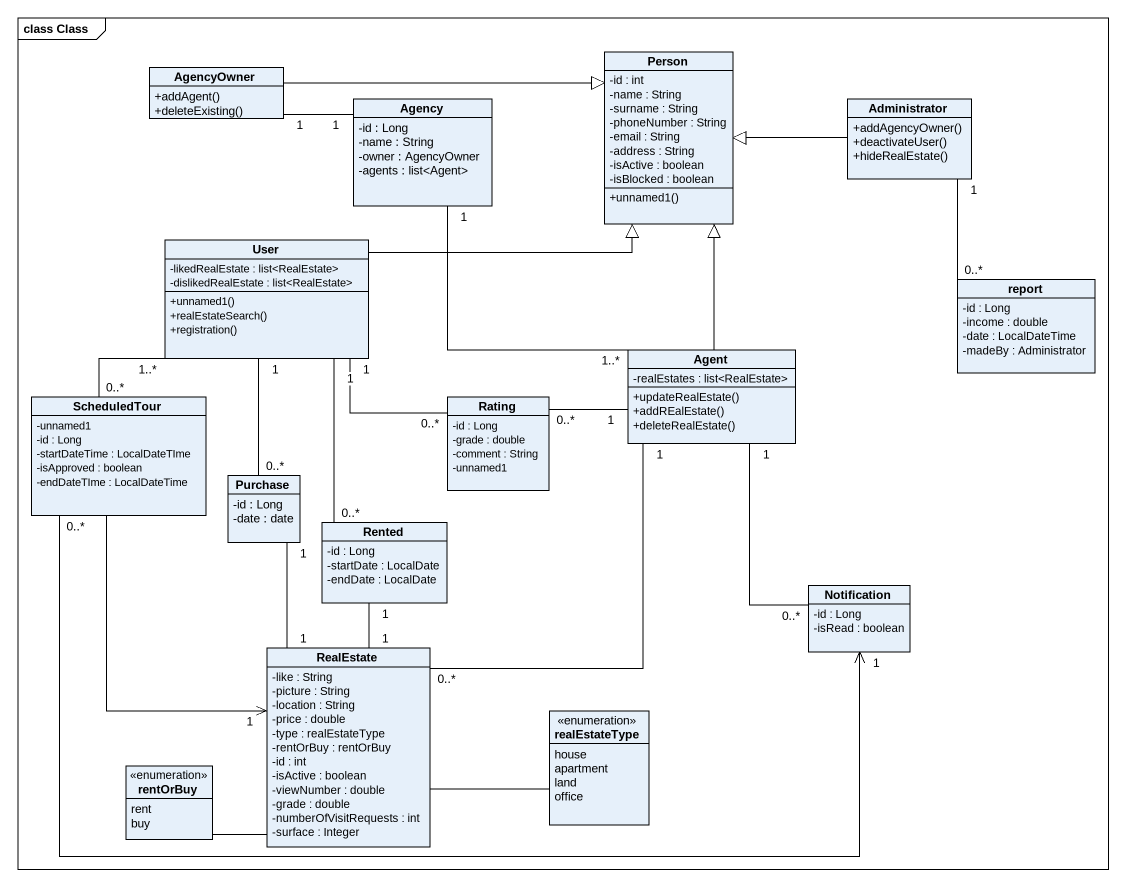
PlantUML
@startuml
mainframe class Class
hide circle
hide empty members
skinparam classAttributeIconSize 0
class "Person" as Person_ {
  -id : int
  -name : String
  -surname : String
  -phoneNumber : String
  -email : String
  -address : String
  -isActive : boolean
  -isBlocked : boolean
  +unnamed1()
}
class AgencyOwner {
  +addAgent()
  +deleteExisting()
}
class Agency {
  -id : Long
  -name : String
  -owner : AgencyOwner
  -agents : list<Agent>
}
class Administrator {
  +addAgencyOwner()
  +deactivateUser()
  +hideRealEstate()
}
class User {
  -likedRealEstate : list<RealEstate>
  -dislikedRealEstate : list<RealEstate>
  +unnamed1()
  +realEstateSearch()
  +registration()
}
class report {
  -id : Long
  -income : double
  -date : LocalDateTime
  -madeBy : Administrator
}
class "Agent" as Agent_ {
  -realEstates : list<RealEstate>
  +updateRealEstate()
  +addREalEstate()
  +deleteRealEstate()
}
class ScheduledTour {
  -unnamed1
  -id : Long
  -startDateTime : LocalDateTIme
  -isApproved : boolean
  -endDateTIme : LocalDateTime
}
class Rating {
  -id : Long
  -grade : double
  -comment : String
  -unnamed1
}
class Purchase {
  -id : Long
  -date : date
}
class Rented {
  -id : Long
  -startDate : LocalDate
  -endDate : LocalDate
}
class Notification {
  -id : Long
  -isRead : boolean
}
class RealEstate {
  -like : String
  -picture : String
  -location : String
  -price : double
  -type : realEstateType
  -rentOrBuy : rentOrBuy
  -id : int
  -isActive : boolean
  -viewNumber : double
  -grade : double
  -numberOfVisitRequests : int
  -surface : Integer
}
enum realEstateType {
  house
  apartment
  land
  office
}
enum rentOrBuy {
  rent
  buy
}
AgencyOwner -right-|> Person_
AgencyOwner "1" -right- "1" Agency
Agency "1" -- "1..*" Agent_
Administrator -left-|> Person_
Administrator "1" -- "0..*" report
User -right-|> Person_
User "1..*" -- "0..*" ScheduledTour
User "1" -- "0..*" Rating
Agent_ -up-|> Person_
ScheduledTour "0..*" -right-> "1" Notification
ScheduledTour --> "1" RealEstate
Rating "0..*" -right- "1" Agent_
Purchase "0..*" -up- "1" User
Purchase "1" -- "1" RealEstate
Rented "0..*" -up- "1" User
Rented "1" -- "1" RealEstate
Notification "0..*" -up- "1" Agent_
RealEstate "0..*" -up- "1" Agent_
realEstateType -left- RealEstate
rentOrBuy -right- RealEstate
@enduml
